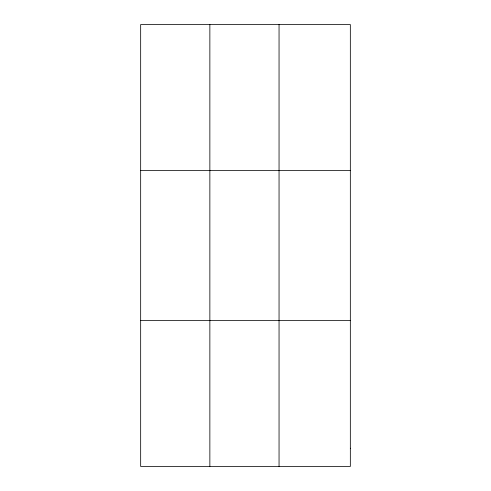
<?xml version="1.0" encoding="UTF-8"?>
<svg xmlns="http://www.w3.org/2000/svg" width="491" height="491" viewBox="0 0 491 491"><rect width="100%" height="100%" fill="white"/><g stroke="black" fill="none" stroke-linecap="round" stroke-linejoin="round"><path stroke-width="0.74" d="M209.86 24.55L209.86 466.45M279.048 24.55L279.048 466.45M140.665 170.377L350.335 170.377M140.665 320.623L350.335 320.623M350.335 448.222L350.335 466.45L140.665 466.45L140.665 24.55L350.335 24.55L350.335 448.222"/></g></svg>
